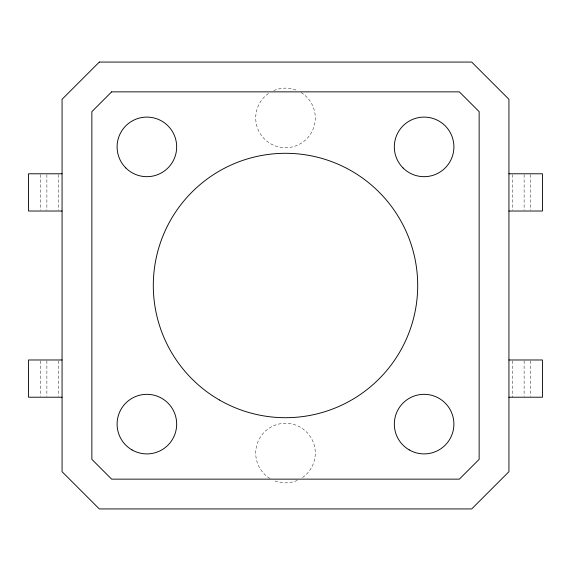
<?xml version="1.0" encoding="UTF-8"?>
<svg xmlns="http://www.w3.org/2000/svg" width="571" height="571" viewBox="0 0 571 571"><rect width="100%" height="100%" fill="white"/><g stroke="black" fill="none" stroke-linecap="round" stroke-linejoin="round"><path stroke-width="0.43" stroke-dasharray="2.85 2.14" d="M530.716 174.669L530.716 210.135M530.716 360.865L530.716 396.331M524.121 174.669L524.121 210.135M524.121 360.865L524.121 396.331M512.365 174.669L512.365 210.135M512.365 360.865L512.365 397.216M58.635 174.669L58.635 210.135M58.635 360.865L58.635 396.331M46.879 174.669L46.879 210.135M46.879 360.865L46.879 396.331M40.284 174.669L40.284 210.135M40.284 360.865L40.284 396.331M301.131 92.566A29.792 29.792 0 0 1 308.133 137.29A29.792 29.792 0 0 1 262.867 137.29A29.792 29.792 0 0 1 269.869 92.566M273.695 90.568A29.792 29.792 0 0 1 297.305 90.568M269.869 478.434A29.792 29.792 0 0 1 262.867 433.71A29.792 29.792 0 0 1 308.133 433.71A29.792 29.792 0 0 1 301.131 478.434M297.305 480.432A29.792 29.792 0 0 1 273.695 480.432"/><path stroke-width="0.86" d="M62.068 173.784L28.55 173.784L28.55 211.02L62.068 211.02M508.932 173.784L542.45 173.784L542.45 211.02L508.932 211.02M62.068 359.98L28.55 359.98L28.55 397.216L62.068 397.216M508.932 359.98L542.45 359.98L542.45 397.216L508.932 397.216M99.304 62.068L62.068 99.304L62.068 471.696L99.304 508.932L471.696 508.932L508.932 471.696L508.932 99.304L471.696 62.068L99.304 62.068M111.645 91.86L91.86 111.645L91.86 459.355L111.645 479.14L459.355 479.14L479.14 459.355L479.14 111.645L459.355 91.86L111.645 91.86M219.4 399.986A132.201 132.201 0 0 0 417.701 285.5A132.201 132.201 0 0 0 219.4 171.014A132.201 132.201 0 0 0 219.4 399.986M125.82 167.953A29.792 29.792 0 0 0 175.661 154.598A29.792 29.792 0 0 0 139.174 118.111A29.792 29.792 0 0 0 125.82 167.953M131.987 449.912A29.792 29.792 0 0 0 176.675 424.117A29.792 29.792 0 0 0 131.987 398.315A29.792 29.792 0 0 0 131.987 449.912M409.221 449.912A29.792 29.792 0 0 0 453.902 424.117A29.792 29.792 0 0 0 409.221 398.315A29.792 29.792 0 0 0 409.221 449.912M403.047 167.953A29.792 29.792 0 0 0 452.889 154.598A29.792 29.792 0 0 0 416.402 118.111A29.792 29.792 0 0 0 403.047 167.953"/></g></svg>
